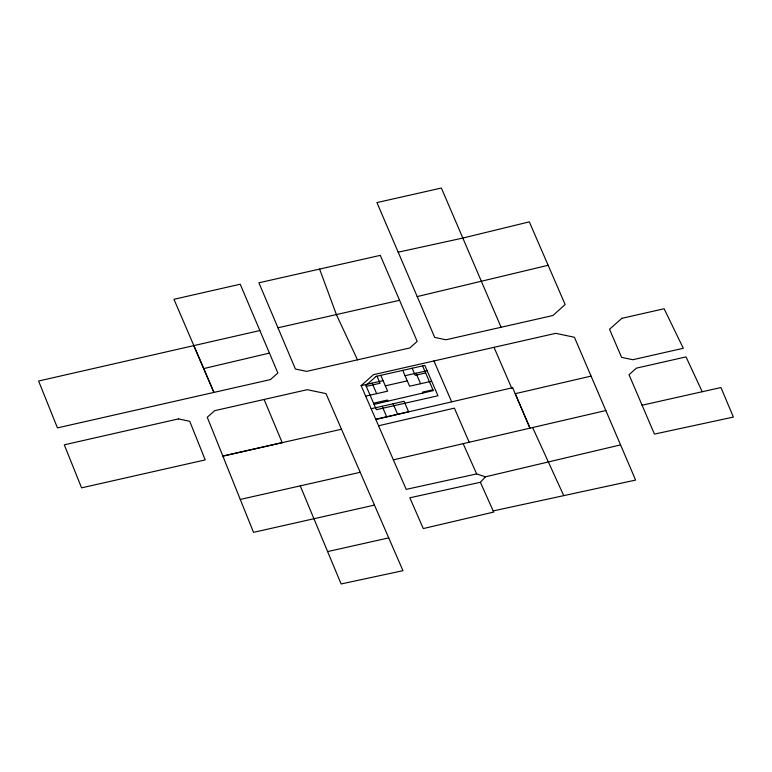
<?xml version="1.0" encoding="UTF-8"?>
<svg xmlns="http://www.w3.org/2000/svg" width="772" height="772" viewBox="0 0 772 772"><rect width="100%" height="100%" fill="white"/><g stroke="black" fill="none" stroke-linecap="round" stroke-linejoin="round"><path stroke-width="1.16" d="M480.387 482.278L493.704 512.077L423.278 528.569L409.855 497.786L480.387 482.278L485.424 476.826L620.563 444.884L635.607 480.068L493.183 510.929M485.424 476.826L476.652 473.911L406.207 489.38L361.122 385.633L373.387 374.7L555.695 333.34L574.416 337.258L620.563 444.884M417.208 296.583L434.723 337.422L445.955 339.776L552.868 315.526L565.143 304.583L548.149 265.288L417.208 296.583L376.939 202.582L441.372 188.04L501.096 327.27M259.865 330.551L240.217 284.231L173.961 299.295L203.712 368.591L269.447 353.093L277.862 373.011L270.422 379.592L57.456 427.891L38.6 381.021L259.865 330.551L269.447 353.093M374.073 404.364L433.285 390.613L422.573 365.88M375.79 419.466L512.647 387.698L529.988 428.142L515.223 393.701L591.053 376.099M378.541 425.777L454.38 408.137L469.183 442.24M393.373 459.861L605.817 410.54M399.549 300.298L277.968 327.791L258.89 282.803L380.297 255.358L417.179 341.407L409.778 347.969L306.638 371.38L295.406 369.026L277.968 327.791M512.647 387.698L511.595 387.93L494.022 347.342M361.122 385.633L383.086 380.664M405.049 375.703L427.003 370.734M366.275 386.376L380.085 383.259L377.016 376.186M425.633 372.963L415.22 375.317L412.151 368.234M385.325 385.846L407.288 380.876M365.677 396.142L387.64 391.172L380.77 375.337M431.558 381.243L409.594 386.212L402.733 370.367M373.561 403.196L387.37 400.07L387.843 401.17M432.928 389.773L422.506 392.128L422.892 393.025M371.149 408.745L404.084 401.295L408.639 411.804L375.703 419.254M341.504 429.232L222.867 456.098L207.253 417.256L214.684 410.675L307.217 389.686L325.996 393.604L402.974 570.682L341.108 583.96L300.24 485.868M264.101 399.481L282.205 442.655L222.867 456.098L240.266 499.445L360.206 472.3M374.468 505.1L253.534 532.342L240.266 499.445M642.092 405.223L720.942 387.534L733.4 417.073L654.444 434.096L629.035 374.709L636.408 368.138L686.018 356.905L702.211 391.751M327.598 551.584L388.721 537.891M398.188 252.193L462.833 238.065L529.322 221.863L548.149 265.288M357.504 359.839L336.515 314.908L319.598 269.081M563.763 495.634L532.622 427.524M463.171 443.659L476.652 473.911M433.941 360.968L451.659 401.845M416.021 373.214L420.576 383.723M393.112 403.785L397.657 414.284M372.104 383.153L376.659 393.652M382.13 406.265L386.685 416.774M193.82 345.615L213.912 392.408L203.712 368.591M376.128 376.389L365.889 385.498L376.379 409.691L437.965 395.766L424.803 365.378L376.128 376.389M621.836 318.334L609.533 329.258L621.585 357.368L632.799 359.713L683.307 348.278L664.113 308.742L621.836 318.334M178.496 418.897L64.288 444.817L81.581 487.846L205.217 459.9L189.719 421.29L178.496 418.897"/></g></svg>
